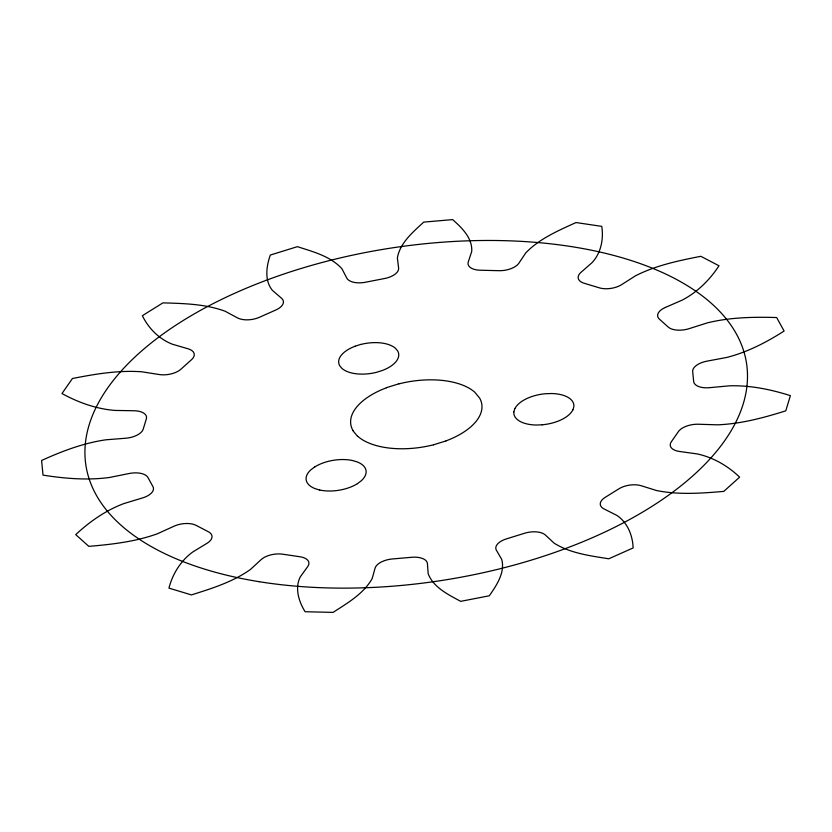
<?xml version="1.0" encoding="UTF-8"?>
<svg xmlns="http://www.w3.org/2000/svg" width="832" height="832" viewBox="0 0 832 832"><rect width="100%" height="100%" fill="white"/><g stroke="black" fill="none" stroke-linecap="round" stroke-linejoin="round"><path stroke-width="1.25" d="M513.833 411.902L514.79 408.689M572.905 409.854L573.851 406.63A30.264 15.226 -8.8 0 0 551.502 393.526L545.428 393.723A30.264 15.226 -8.8 0 0 514.862 408.689M314.756 466.898L310.898 469.789A30.264 15.226 -8.8 0 0 315.037 488.613L319.706 490.058M357.427 483.662L361.286 480.771A30.264 15.226 -8.8 0 0 357.24 461.937L352.466 460.502M665.402 307.434L682.261 300.092C697.289 292.23 709.779 279.916 718.994 265.772L700.846 256.308C678.6 260.645 655.918 265.408 635.575 275.756L621.65 284.627A16.702 8.403 -8.8 0 1 598.926 287.716L584.667 283.41A16.713 8.403 -8.8 0 1 580.996 272.334L592.093 262.61C600.995 253.063 603.803 239.002 601.754 226.366L575.983 222.55C558.324 230.63 539.542 238.607 525.845 252.814L518.898 263.162A16.702 8.403 -8.8 0 1 498.514 270.67L480.771 270.244A16.713 8.403 -8.8 0 1 468.281 261.945L471.713 251.524C472.701 238.285 461.77 227.614 452.618 219.606L423.696 222.113C413.067 232.034 399.974 242.819 397.363 257.962L398.601 267.977A16.702 8.403 -8.8 0 1 384.082 278.616L365.914 282.152A16.702 8.403 -8.8 0 1 346.767 278.054L341.931 268.736C330.522 256.214 312.957 251.69 297.388 246.667L270.317 255.05C266.375 266.136 264.316 280.478 272.334 290.295L281.538 298.262A16.713 8.403 -8.8 0 1 275.402 310.18L259.958 317.054A16.713 8.414 -8.8 0 1 237.474 317.876L225.202 311.272C205.4 303.93 183.778 303.493 162.916 302.869L142.366 315.692C148.502 328.338 159.172 339.113 172.39 344.219L187.98 348.764A16.713 8.403 -8.8 0 1 191.266 359.902L181.22 368.94A16.713 8.403 -8.8 0 1 159.276 374.535L141.7 371.779C118.456 370.105 95.17 374.036 72.436 378.508L61.974 393.536C78.239 402.47 96.221 408.907 114.806 410.426L134.066 410.748A16.702 8.403 -8.8 0 1 146.234 419.193L143.312 428.813A16.702 8.403 -8.8 0 1 125.705 438.225L105.872 439.806C83.491 443.04 62.078 451.152 41.6 460.481L43.025 475.124C64.948 478.577 87.443 480.47 109.543 477.464L129.147 473.512A16.713 8.403 -8.8 0 1 148.086 477.786L152.797 486.346A16.702 8.403 -8.8 0 1 142.574 497.921L123.895 503.568C105.862 510.307 89.731 521.539 75.733 534.622L88.806 546.354C111.987 544.409 135.512 541.705 157.498 533.728L174.065 526.188A16.713 8.403 -8.8 0 1 196.498 525.564M355.066 346.206L360.797 344.417M386.36 387.702L398.913 383.781M446.056 440.898L433.503 444.818M542.256 424.819L536.182 425.027A30.264 15.226 -8.8 0 1 513.854 411.902M196.498 525.564L208.021 531.575A16.702 8.403 -8.8 0 1 206.96 543.327L192.66 552.053C180.783 560.716 172.557 573.966 168.948 588.12L191.402 594.911C211.765 588.505 232.804 581.974 250.39 569.504L261.05 559.686A16.713 8.403 -8.8 0 1 283.098 554.258L299.447 556.681A16.713 8.403 -8.8 0 1 307.715 566.582L300.29 576.878C294.528 588.078 298.844 601.692 305.115 611.728L333.07 612.394C347.37 603.127 363.511 593.871 372.164 578.594L375.076 568.194A16.713 8.403 -8.8 0 1 392.922 558.917L411.268 557.326A16.713 8.403 -8.8 0 1 427.43 563.659L428.168 573.747C433.493 587.579 448.469 594.703 460.689 601.349L489.31 595.785C496.465 585.51 505.263 572.603 501.748 559.447L496.402 550.243A16.713 8.403 -8.8 0 1 506.969 538.72L524.139 533.395A16.713 8.403 -8.8 0 1 545.428 535.059L554.174 543.202C570.44 553.342 590.21 555.807 608.774 558.782L633.121 547.945C632.726 535.517 627.474 522.33 616.751 515.341L604.074 508.955A16.723 8.414 -8.8 0 1 605.519 497.162L618.561 489.029A16.713 8.403 -8.8 0 1 641.264 485.753L656.521 490.526C678.621 495.009 701.48 493.282 723.778 491.39L739.617 477.162C727.906 465.899 713.232 457.371 697.268 453.939L679.453 451.454A16.713 8.414 -8.8 0 1 671.549 441.438L678.184 431.902A16.702 8.403 -8.8 0 1 698.402 424.237L717.527 424.83C740.844 423.914 763.641 417.81 785.782 410.831L790.4 395.658C770.744 389.407 750.11 385.185 729.404 385.83L709.519 387.681A16.713 8.403 -8.8 0 1 693.628 381.181L692.713 371.883A16.713 8.403 -8.8 0 1 706.94 361.161L726.638 357.469C747.188 352.269 766.334 342.43 784.098 331.022L776.682 317.543C753.594 316.857 730.122 317.304 707.574 322.806L689.083 328.671A16.713 8.403 -8.8 0 1 667.93 326.799L659.641 319.363A16.713 8.403 -8.8 0 1 665.402 307.434M357.562 436.322L352.716 430.456M572.894 409.812A30.264 15.226 -8.8 0 1 542.266 424.778M357.458 483.631A30.264 15.226 -8.8 0 1 319.758 490.027M314.818 466.918A30.264 15.226 -8.8 0 1 352.508 460.522M446.035 440.877A66.269 33.332 -8.8 0 0 479.658 398.154L474.854 392.278A66.269 33.332 -8.8 0 0 398.975 383.864M433.628 444.756A66.269 33.332 -8.8 0 1 357.729 436.27M352.934 430.466A66.269 33.332 -8.8 0 1 386.558 387.743M360.828 344.448A30.264 15.226 -8.8 0 1 395.491 348.327L397.696 350.979A30.264 15.226 -8.8 0 1 382.314 370.49L376.594 372.289A30.264 15.226 -8.8 0 1 341.931 368.399L339.706 365.726A30.264 15.226 -8.8 0 1 355.098 346.247M259.147 581.693A334.225 168.126 -8.8 0 0 747.354 371.197A334.225 168.126 -8.8 0 0 242.112 290.004A334.225 168.126 -8.8 0 0 259.147 581.693"/></g></svg>
